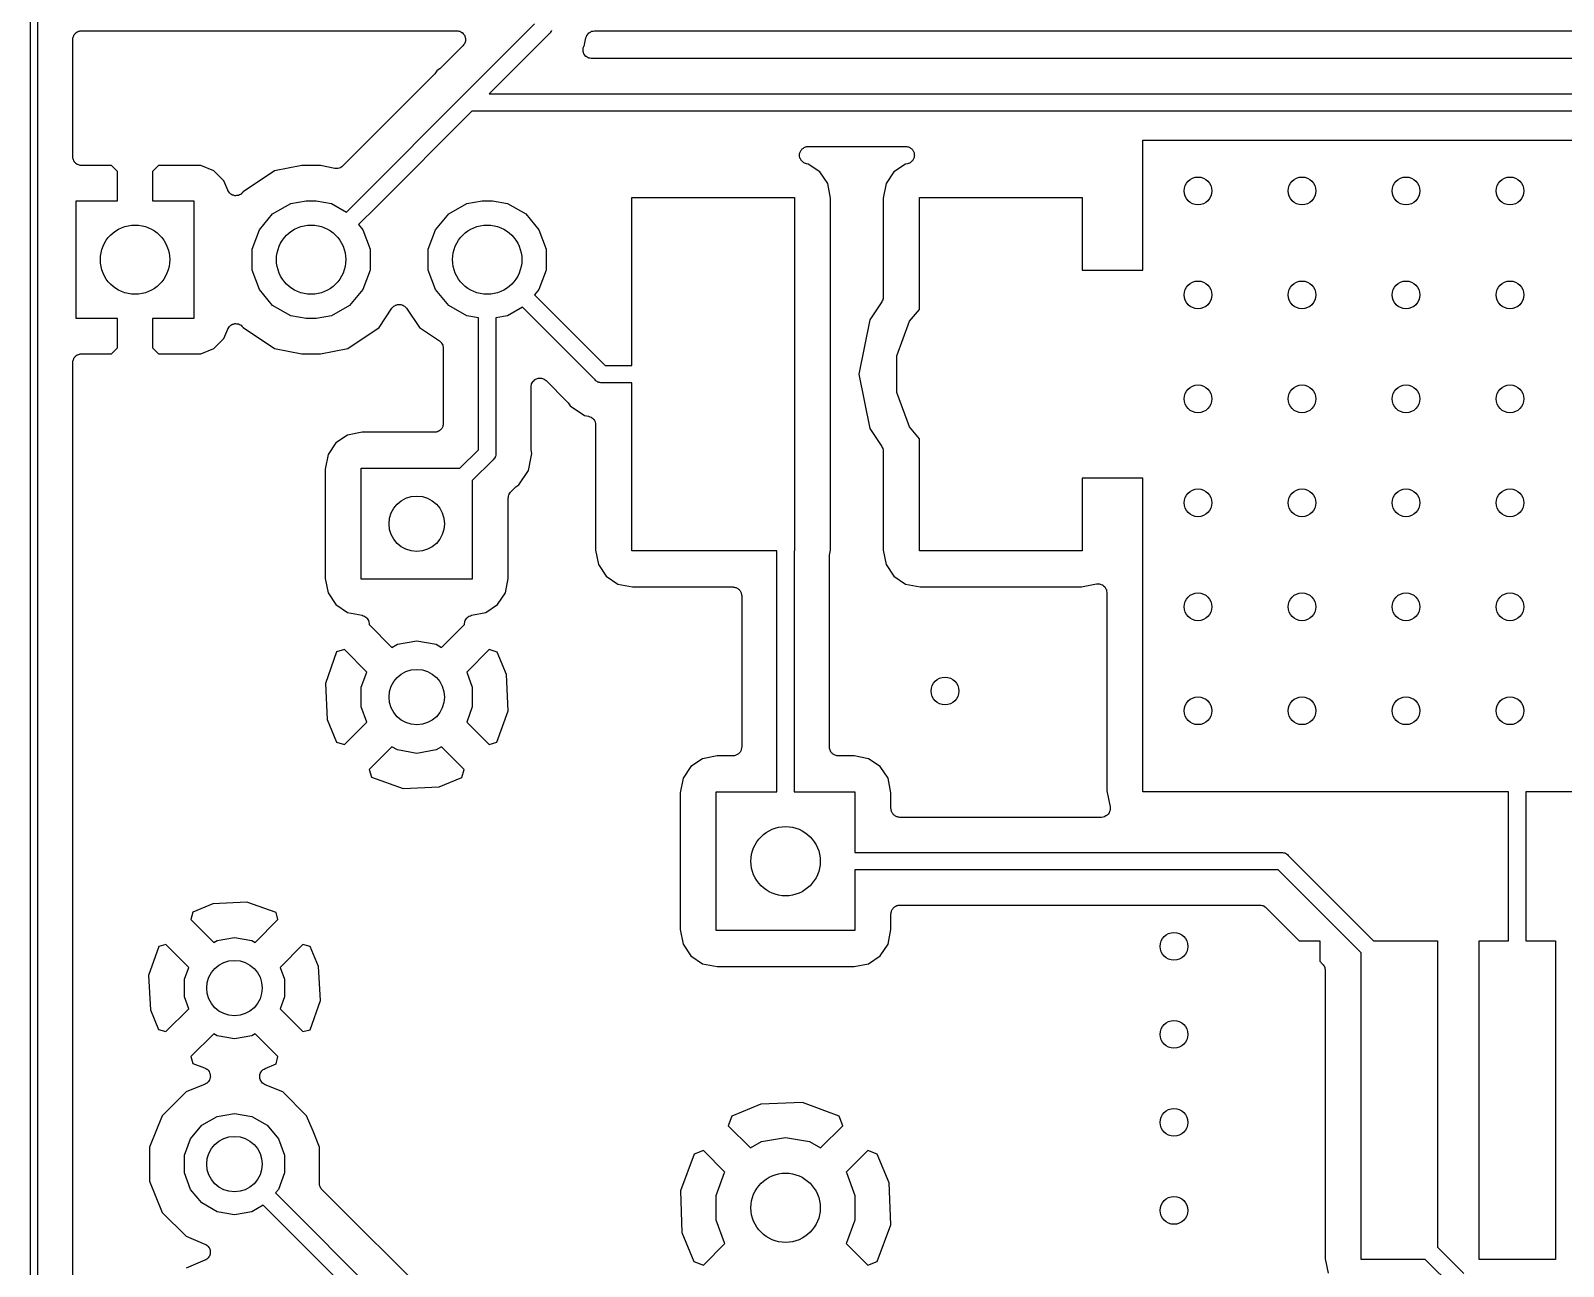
# Model space of a CAD drawing. Extents: x 202.7 to 262.5, y -125.5 to -33.7.
# Drawn here: x 202.71 to 224.82, y -90.21 to -72.39 of the extents above; entities that cross this region are included whole.
import ezdxf

# ---------------------------------------------------------------- set-up
doc = ezdxf.new("R2010")
doc.units = 0
doc.header["$MEASUREMENT"] = 0
doc.layers.add('BLACK', color=7, linetype='CONTINUOUS')

msp = doc.modelspace()

# ---------------------------------------------------------------- linework, layer by layer
at = {"layer": 'BLACK', "linetype": 'CONTINUOUS'}
for p, q in [((202.71, -115.204), (202.71, -44.0656)), ((202.81, -44.117), (202.81, -115.151)), ((208.946, -73.325), (209.98, -72.2912)), ((203.318, -72.517), (203.32, -72.5061)), ((203.318, -74.207), (203.318, -72.517)), ((203.32, -72.4949), (203.324, -72.4845)), ((203.32, -72.5061), (203.32, -72.4949)), ((203.324, -72.4845), (203.326, -72.4736)), ((203.326, -72.4736), (203.331, -72.4639)), ((203.331, -72.4639), (203.335, -72.4535)), ((203.335, -72.4535), (203.342, -72.445)), ((203.342, -72.445), (203.348, -72.4354)), ((203.348, -72.4354), (203.356, -72.4282)), ((203.356, -72.4282), (203.363, -72.4197)), ((203.363, -72.4197), (203.373, -72.4142)), ((203.373, -72.4142), (203.381, -72.407)), ((203.381, -72.407), (203.392, -72.4032)), ((203.392, -72.4032), (203.402, -72.3977)), ((203.402, -72.3977), (203.413, -72.3957)), ((203.413, -72.3957), (203.423, -72.3919)), ((203.423, -72.3919), (203.434, -72.3919)), ((203.434, -72.3919), (203.445, -72.39)), ((203.445, -72.39), (208.856, -72.39)), ((208.856, -72.39), (208.873, -72.3929)), ((208.873, -72.3929), (208.889, -72.3943)), ((208.889, -72.3943), (208.894, -72.3967)), ((208.894, -72.3967), (208.9, -72.3977)), ((208.9, -72.3977), (208.914, -72.406)), ((208.914, -72.406), (208.929, -72.413)), ((208.929, -72.413), (208.933, -72.4169)), ((208.933, -72.4169), (208.938, -72.4197)), ((208.938, -72.4197), (208.948, -72.4324)), ((208.948, -72.4324), (208.96, -72.4442)), ((208.96, -72.4442), (208.963, -72.4492)), ((208.963, -72.4492), (208.966, -72.4535)), ((208.966, -72.4535), (208.972, -72.4691)), ((208.972, -72.4691), (208.979, -72.4841)), ((208.979, -72.4841), (208.979, -72.4897)), ((208.979, -72.4897), (208.981, -72.4949)), ((208.981, -72.4949), (208.981, -72.5115)), ((208.981, -72.5115), (208.983, -72.5281)), ((210.19, -72.4352), (209.325, -73.3)), ((210.202, -72.4246), (210.19, -72.4352)), ((210.211, -72.4102), (210.202, -72.4246)), ((210.22, -72.3966), (210.211, -72.4102)), ((210.221, -72.3912), (210.22, -72.3966)), ((210.224, -72.3864), (210.221, -72.3912)), ((210.701, -72.59), (210.721, -72.4922)), ((210.721, -72.4922), (210.728, -72.4729)), ((210.728, -72.4729), (210.735, -72.4535)), ((210.735, -72.4535), (210.736, -72.4524)), ((210.736, -72.4524), (210.737, -72.4511)), ((210.737, -72.4511), (210.75, -72.4355)), ((210.75, -72.4355), (210.764, -72.4197)), ((210.764, -72.4197), (210.765, -72.419)), ((210.765, -72.419), (210.766, -72.418)), ((210.766, -72.418), (210.784, -72.408)), ((210.784, -72.408), (210.802, -72.3977)), ((210.802, -72.3977), (210.803, -72.3974)), ((210.803, -72.3974), (210.804, -72.3967)), ((210.804, -72.3967), (210.825, -72.3936)), ((210.825, -72.3936), (210.845, -72.39)), ((210.845, -72.39), (261.765, -72.39)), ((208.946, -72.6068), (208.628, -72.9245)), ((208.956, -72.5932), (208.946, -72.6068)), ((208.966, -72.5805), (208.956, -72.5932)), ((208.968, -72.5752), (208.966, -72.5805)), ((208.971, -72.5707), (208.968, -72.5752)), ((208.976, -72.5546), (208.971, -72.5707)), ((208.981, -72.5391), (208.976, -72.5546)), ((208.983, -72.5281), (208.981, -72.5335)), ((208.981, -72.5335), (208.981, -72.5391)), ((210.678, -72.6788), (210.679, -72.6609)), ((210.679, -72.6828), (210.678, -72.6788)), ((210.679, -72.6429), (210.68, -72.639)), ((210.679, -72.6609), (210.679, -72.6429)), ((210.679, -72.687), (210.679, -72.6828)), ((210.685, -72.7039), (210.679, -72.687)), ((210.68, -72.639), (210.681, -72.6348)), ((210.681, -72.6348), (210.688, -72.6184)), ((210.69, -72.7212), (210.685, -72.7039)), ((210.688, -72.6184), (210.694, -72.6015)), ((210.692, -72.7245), (210.69, -72.7212)), ((210.694, -72.7285), (210.692, -72.7245)), ((210.694, -72.6015), (210.697, -72.5983)), ((210.705, -72.7422), (210.694, -72.7285)), ((210.697, -72.5983), (210.698, -72.5944)), ((210.698, -72.5944), (210.701, -72.59)), ((208.609, -72.9403), (208.567, -72.9686)), ((208.612, -72.9378), (208.609, -72.9403)), ((208.615, -72.9363), (208.612, -72.9378)), ((208.621, -72.9297), (208.615, -72.9363)), ((208.615, -72.9363), (208.615, -72.9363)), ((208.628, -72.9245), (208.621, -72.9297)), ((208.628, -72.9245), (208.628, -72.9245)), ((208.628, -72.9245), (208.628, -72.9245)), ((210.716, -72.7567), (210.705, -72.7422)), ((210.72, -72.7591), (210.716, -72.7567)), ((210.722, -72.7623), (210.72, -72.7591)), ((210.738, -72.7713), (210.722, -72.7623)), ((210.753, -72.7812), (210.738, -72.7713)), ((210.757, -72.7822), (210.753, -72.7812)), ((210.76, -72.7843), (210.757, -72.7822)), ((210.778, -72.7874), (210.76, -72.7843)), ((210.796, -72.7917), (210.778, -72.7874)), ((210.8, -72.7913), (210.796, -72.7917)), ((210.804, -72.792), (210.8, -72.7913)), ((256.549, -72.792), (210.804, -72.792)), ((208.522, -73.0303), (207.212, -74.3406)), ((208.53, -73.0201), (208.522, -73.0303)), ((208.538, -73.0111), (208.53, -73.0201)), ((208.567, -72.9686), (208.538, -73.0111)), ((207.525, -74.7459), (208.931, -73.3405)), ((208.931, -73.3405), (208.941, -73.3278)), ((208.941, -73.3278), (208.946, -73.325)), ((209.325, -73.3), (256.618, -73.3)), ((209.075, -73.55), (207.702, -74.9227)), ((256.572, -73.55), (209.075, -73.55)), ((213.876, -74.0705), (213.885, -74.0656)), ((213.885, -74.0656), (213.897, -74.0635)), ((213.897, -74.0635), (213.909, -74.0595)), ((213.909, -74.0595), (213.919, -74.0597)), ((213.919, -74.0597), (213.928, -74.058)), ((213.928, -74.058), (215.332, -74.058)), ((215.332, -74.058), (215.341, -74.0597)), ((215.341, -74.0597), (215.351, -74.0595)), ((215.351, -74.0595), (215.363, -74.0635)), ((215.363, -74.0635), (215.375, -74.0656)), ((215.375, -74.0656), (215.384, -74.0705)), ((218.755, -75.843), (218.755, -73.967)), ((218.755, -73.967), (229.555, -73.967)), ((203.32, -74.2179), (203.318, -74.207)), ((203.32, -74.2291), (203.32, -74.2179)), ((203.324, -74.2395), (203.32, -74.2291)), ((203.326, -74.2504), (203.324, -74.2395)), ((203.331, -74.2601), (203.326, -74.2504)), ((203.335, -74.2705), (203.331, -74.2601)), ((203.342, -74.279), (203.335, -74.2705)), ((203.348, -74.2886), (203.342, -74.279)), ((213.801, -74.1822), (213.803, -74.1727)), ((213.803, -74.1946), (213.801, -74.1822)), ((213.803, -74.1629), (213.807, -74.1512)), ((213.803, -74.1727), (213.803, -74.1629)), ((213.803, -74.207), (213.803, -74.1946)), ((213.806, -74.2162), (213.803, -74.207)), ((213.808, -74.2258), (213.806, -74.2162)), ((213.807, -74.1512), (213.81, -74.139)), ((213.814, -74.2368), (213.808, -74.2258)), ((213.81, -74.139), (213.815, -74.1306)), ((213.818, -74.2485), (213.814, -74.2368)), ((213.815, -74.1306), (213.818, -74.1215)), ((213.818, -74.1215), (213.826, -74.1119)), ((213.825, -74.2559), (213.818, -74.2485)), ((213.829, -74.2645), (213.825, -74.2559)), ((213.826, -74.1119), (213.833, -74.1013)), ((213.839, -74.2727), (213.829, -74.2645)), ((213.833, -74.1013), (213.84, -74.0952)), ((213.847, -74.2823), (213.839, -74.2727)), ((213.84, -74.0952), (213.847, -74.0877)), ((213.847, -74.0877), (213.857, -74.0815)), ((213.855, -74.2871), (213.847, -74.2823)), ((213.862, -74.2936), (213.855, -74.2871)), ((213.857, -74.0815), (213.867, -74.0736)), ((213.867, -74.0736), (213.876, -74.0705)), ((215.384, -74.0705), (215.393, -74.0736)), ((215.393, -74.0736), (215.403, -74.0815)), ((215.405, -74.2871), (215.398, -74.2936)), ((215.403, -74.0815), (215.413, -74.0877)), ((215.413, -74.2823), (215.405, -74.2871)), ((215.413, -74.0877), (215.42, -74.0952)), ((215.421, -74.2727), (215.413, -74.2823)), ((215.42, -74.0952), (215.427, -74.1013)), ((215.431, -74.2645), (215.421, -74.2727)), ((215.427, -74.1013), (215.434, -74.1119)), ((215.435, -74.2559), (215.431, -74.2645)), ((215.434, -74.1119), (215.442, -74.1215)), ((215.442, -74.2485), (215.435, -74.2559)), ((215.442, -74.1215), (215.445, -74.1306)), ((215.446, -74.2368), (215.442, -74.2485)), ((215.445, -74.1306), (215.45, -74.139)), ((215.452, -74.2258), (215.446, -74.2368)), ((215.45, -74.139), (215.453, -74.1512)), ((215.454, -74.2162), (215.452, -74.2258)), ((215.453, -74.1512), (215.457, -74.1629)), ((215.457, -74.207), (215.454, -74.2162)), ((215.457, -74.1629), (215.457, -74.1727)), ((215.457, -74.1727), (215.459, -74.1822)), ((215.459, -74.1822), (215.457, -74.1946)), ((215.457, -74.1946), (215.457, -74.207)), ((203.356, -74.2958), (203.348, -74.2886)), ((203.363, -74.3043), (203.356, -74.2958)), ((203.373, -74.3098), (203.363, -74.3043)), ((203.381, -74.317), (203.373, -74.3098)), ((203.392, -74.3208), (203.381, -74.317)), ((203.402, -74.3263), (203.392, -74.3208)), ((203.413, -74.3283), (203.402, -74.3263)), ((203.423, -74.3321), (203.413, -74.3283)), ((203.434, -74.3321), (203.423, -74.3321)), ((203.445, -74.334), (203.434, -74.3321)), ((203.878, -74.334), (203.445, -74.334)), ((203.962, -74.4184), (203.878, -74.334)), ((203.962, -74.842), (203.962, -74.4184)), ((204.554, -74.334), (204.47, -74.4184)), ((204.47, -74.4184), (204.47, -74.842)), ((205.167, -74.334), (204.554, -74.334)), ((205.354, -74.4113), (205.167, -74.334)), ((205.497, -74.5542), (205.354, -74.4113)), ((206.226, -74.4128), (205.777, -74.7129)), ((206.622, -74.334), (206.226, -74.4128)), ((206.89, -74.334), (206.622, -74.334)), ((207.098, -74.3754), (206.89, -74.334)), ((207.116, -74.3757), (207.098, -74.3754)), ((207.133, -74.3773), (207.116, -74.3757)), ((207.138, -74.3762), (207.133, -74.3773)), ((207.142, -74.3763), (207.138, -74.3762)), ((207.159, -74.3705), (207.142, -74.3763)), ((207.176, -74.3659), (207.159, -74.3705)), ((207.18, -74.3635), (207.176, -74.3659)), ((207.183, -74.3621), (207.18, -74.3635)), ((207.197, -74.3509), (207.183, -74.3621)), ((207.212, -74.3406), (207.197, -74.3509)), ((213.874, -74.2981), (213.862, -74.2936)), ((213.885, -74.3043), (213.874, -74.2981)), ((213.894, -74.306), (213.885, -74.3043)), ((213.903, -74.3096), (213.894, -74.306)), ((213.928, -74.3145), (213.903, -74.3096)), ((214.096, -74.4268), (213.928, -74.3145)), ((214.209, -74.5948), (214.096, -74.4268)), ((215.164, -74.4268), (215.051, -74.5948)), ((215.332, -74.3145), (215.164, -74.4268)), ((215.357, -74.3096), (215.332, -74.3145)), ((215.366, -74.306), (215.357, -74.3096)), ((215.375, -74.3043), (215.366, -74.306)), ((215.386, -74.2981), (215.375, -74.3043)), ((215.398, -74.2936), (215.386, -74.2981)), ((205.554, -74.6916), (205.497, -74.5542)), ((205.556, -74.6952), (205.554, -74.6916)), ((205.557, -74.6992), (205.556, -74.6952)), ((205.568, -74.7137), (205.557, -74.6992)), ((205.577, -74.7288), (205.568, -74.7137)), ((205.581, -74.7314), (205.577, -74.7288)), ((205.772, -74.7203), (205.758, -74.7325)), ((205.774, -74.7166), (205.772, -74.7203)), ((205.777, -74.7136), (205.774, -74.7166)), ((205.777, -74.7129), (205.777, -74.7136)), ((214.25, -74.8055), (214.209, -74.5948)), ((215.051, -74.5948), (215.01, -74.8055)), ((203.366, -76.542), (203.366, -74.842)), ((203.366, -74.842), (203.962, -74.842)), ((204.47, -74.842), (205.066, -74.842)), ((205.066, -74.842), (205.066, -76.542)), ((205.583, -74.7348), (205.581, -74.7314)), ((205.598, -74.7448), (205.583, -74.7348)), ((205.612, -74.7557), (205.598, -74.7448)), ((205.616, -74.7569), (205.612, -74.7557)), ((205.62, -74.7593), (205.616, -74.7569)), ((205.637, -74.7635), (205.62, -74.7593)), ((205.654, -74.7689), (205.637, -74.7635)), ((205.659, -74.7688), (205.654, -74.7689)), ((205.663, -74.7698), (205.659, -74.7688)), ((205.68, -74.7678), (205.663, -74.7698)), ((205.698, -74.767), (205.68, -74.7678)), ((205.702, -74.7654), (205.698, -74.767)), ((205.706, -74.765), (205.702, -74.7654)), ((205.723, -74.757), (205.706, -74.765)), ((205.739, -74.7501), (205.723, -74.757)), ((205.742, -74.7473), (205.739, -74.7501)), ((205.746, -74.7455), (205.742, -74.7473)), ((205.758, -74.7325), (205.746, -74.7455)), ((206.201, -75.0308), (206.461, -74.8809)), ((206.461, -74.8809), (206.682, -74.842)), ((206.682, -74.842), (206.83, -74.842)), ((206.83, -74.842), (207.051, -74.8809)), ((207.051, -74.8809), (207.266, -75.0051)), ((207.266, -75.0051), (207.525, -74.7459)), ((207.702, -74.9227), (207.44, -75.1848)), ((208.741, -75.0308), (209.001, -74.8809)), ((209.001, -74.8809), (209.222, -74.842)), ((209.222, -74.842), (209.37, -74.842)), ((209.37, -74.842), (209.591, -74.8809)), ((209.591, -74.8809), (209.851, -75.0308)), ((211.38, -77.218), (211.38, -74.793)), ((211.38, -74.793), (213.73, -74.793)), ((213.73, -74.793), (213.73, -79.893)), ((214.25, -79.8805), (214.25, -74.8055)), ((215.01, -74.8055), (215.01, -76.2276)), ((215.53, -76.4097), (215.53, -74.793)), ((215.53, -74.793), (217.88, -74.793)), ((217.88, -74.793), (217.88, -75.843)), ((206.009, -75.2604), (206.201, -75.0308)), ((208.549, -75.2604), (208.741, -75.0308)), ((209.851, -75.0308), (210.043, -75.2604)), ((205.906, -75.5421), (206.009, -75.2604)), ((207.44, -75.1848), (207.503, -75.2604)), ((207.503, -75.2604), (207.606, -75.5421)), ((208.446, -75.5421), (208.549, -75.2604)), ((210.043, -75.2604), (210.146, -75.5421)), ((205.906, -75.8419), (205.906, -75.5421)), ((207.606, -75.5421), (207.606, -75.8419)), ((208.446, -75.8419), (208.446, -75.5421)), ((210.146, -75.5421), (210.146, -75.8419)), ((206.009, -76.1236), (205.906, -75.8419)), ((207.606, -75.8419), (207.503, -76.1236)), ((208.549, -76.1236), (208.446, -75.8419)), ((210.146, -75.8419), (210.043, -76.1236)), ((217.88, -75.843), (218.755, -75.843)), ((206.201, -76.3532), (206.009, -76.1236)), ((207.503, -76.1236), (207.311, -76.3532)), ((208.741, -76.3532), (208.549, -76.1236)), ((210.043, -76.1236), (209.98, -76.1992)), ((209.98, -76.1992), (210.999, -77.218)), ((215.002, -76.271), (214.994, -76.2842)), ((215.003, -76.2641), (215.002, -76.271)), ((215.006, -76.2578), (215.003, -76.2641)), ((215.007, -76.2426), (215.006, -76.2578)), ((215.01, -76.2276), (215.007, -76.2426)), ((206.461, -76.5031), (206.201, -76.3532)), ((207.311, -76.3532), (207.051, -76.5031)), ((207.735, -76.6711), (207.92, -76.3937)), ((207.92, -76.3937), (207.93, -76.3837)), ((207.93, -76.3837), (207.938, -76.3725)), ((207.938, -76.3725), (207.945, -76.3679)), ((207.945, -76.3679), (207.951, -76.3618)), ((207.951, -76.3618), (207.963, -76.3557)), ((207.963, -76.3557), (207.975, -76.348)), ((207.975, -76.348), (207.983, -76.346)), ((207.983, -76.346), (207.99, -76.3423)), ((207.99, -76.3423), (208.004, -76.3408)), ((208.004, -76.3408), (208.018, -76.3375)), ((208.018, -76.3375), (208.026, -76.3384)), ((208.026, -76.3384), (208.034, -76.3375)), ((208.034, -76.3375), (208.048, -76.3408)), ((208.048, -76.3408), (208.062, -76.3423)), ((208.062, -76.3423), (208.069, -76.346)), ((208.069, -76.346), (208.077, -76.348)), ((208.077, -76.348), (208.089, -76.3557)), ((208.089, -76.3557), (208.101, -76.3618)), ((208.101, -76.3618), (208.107, -76.3679)), ((208.107, -76.3679), (208.114, -76.3725)), ((208.114, -76.3725), (208.122, -76.3837)), ((208.122, -76.3837), (208.132, -76.3937)), ((208.132, -76.3937), (208.317, -76.6711)), ((209.001, -76.5031), (208.741, -76.3532)), ((209.806, -76.3789), (209.591, -76.5031)), ((210.855, -77.4275), (209.806, -76.3789)), ((214.988, -76.2981), (214.814, -76.5595)), ((214.994, -76.2842), (214.988, -76.2981)), ((215.386, -76.5814), (215.53, -76.4097)), ((203.962, -76.542), (203.366, -76.542)), ((203.962, -76.9656), (203.962, -76.542)), ((205.066, -76.542), (204.47, -76.542)), ((204.47, -76.542), (204.47, -76.9656)), ((205.497, -76.8298), (205.554, -76.6924)), ((205.554, -76.6924), (205.556, -76.6888)), ((205.556, -76.6888), (205.557, -76.6848)), ((205.557, -76.6848), (205.568, -76.6703)), ((205.568, -76.6703), (205.577, -76.6552)), ((205.577, -76.6552), (205.581, -76.6526)), ((205.581, -76.6526), (205.583, -76.6492)), ((205.583, -76.6492), (205.598, -76.6392)), ((205.598, -76.6392), (205.612, -76.6283)), ((205.612, -76.6283), (205.616, -76.6271)), ((205.616, -76.6271), (205.62, -76.6247)), ((205.62, -76.6247), (205.637, -76.6205)), ((205.637, -76.6205), (205.654, -76.6151)), ((205.654, -76.6151), (205.659, -76.6152)), ((205.659, -76.6152), (205.663, -76.6142)), ((205.663, -76.6142), (205.68, -76.6162)), ((205.68, -76.6162), (205.698, -76.617)), ((205.698, -76.617), (205.702, -76.6186)), ((205.702, -76.6186), (205.706, -76.619)), ((205.706, -76.619), (205.723, -76.627)), ((205.723, -76.627), (205.739, -76.6339)), ((205.739, -76.6339), (205.742, -76.6367)), ((205.742, -76.6367), (205.746, -76.6385)), ((205.746, -76.6385), (205.758, -76.6515)), ((205.758, -76.6515), (205.772, -76.6637)), ((205.772, -76.6637), (205.774, -76.6674)), ((205.774, -76.6674), (205.777, -76.6704)), ((205.777, -76.6704), (205.777, -76.6711)), ((205.777, -76.6711), (206.226, -76.9712)), ((206.682, -76.542), (206.461, -76.5031)), ((206.83, -76.542), (206.682, -76.542)), ((207.051, -76.5031), (206.83, -76.542)), ((207.286, -76.9712), (207.735, -76.6711)), ((208.317, -76.6711), (208.607, -76.8646)), ((209.171, -76.5331), (209.001, -76.5031)), ((209.171, -78.4342), (209.171, -76.5331)), ((209.591, -76.5031), (209.421, -76.5331)), ((209.421, -76.5331), (209.421, -78.4806)), ((214.814, -76.5595), (214.658, -77.343)), ((215.205, -77.0785), (215.386, -76.5814)), ((205.354, -76.9727), (205.497, -76.8298)), ((208.607, -76.8646), (208.62, -76.877)), ((208.62, -76.877), (208.633, -76.8885)), ((208.633, -76.8885), (208.635, -76.8922)), ((208.635, -76.8922), (208.638, -76.8951)), ((208.638, -76.8951), (208.646, -76.9112)), ((208.646, -76.9112), (208.655, -76.9267)), ((208.655, -76.9267), (208.656, -76.9309)), ((208.656, -76.9309), (208.658, -76.9346)), ((208.658, -76.9346), (208.66, -76.9525)), ((203.32, -77.1549), (203.324, -77.1445)), ((203.32, -77.1661), (203.32, -77.1549)), ((203.324, -77.1445), (203.326, -77.1336)), ((203.326, -77.1336), (203.331, -77.1239)), ((203.331, -77.1239), (203.335, -77.1135)), ((203.335, -77.1135), (203.342, -77.105)), ((203.342, -77.105), (203.348, -77.0954)), ((203.348, -77.0954), (203.356, -77.0882)), ((203.356, -77.0882), (203.363, -77.0797)), ((203.363, -77.0797), (203.373, -77.0742)), ((203.373, -77.0742), (203.381, -77.067)), ((203.381, -77.067), (203.392, -77.0632)), ((203.392, -77.0632), (203.402, -77.0577)), ((203.402, -77.0577), (203.413, -77.0557)), ((203.413, -77.0557), (203.423, -77.0519)), ((203.423, -77.0519), (203.434, -77.0519)), ((203.434, -77.0519), (203.445, -77.05)), ((203.445, -77.05), (203.878, -77.05)), ((203.878, -77.05), (203.962, -76.9656)), ((204.47, -76.9656), (204.554, -77.05)), ((204.554, -77.05), (205.167, -77.05)), ((205.167, -77.05), (205.354, -76.9727)), ((206.226, -76.9712), (206.622, -77.05)), ((206.622, -77.05), (206.89, -77.05)), ((206.89, -77.05), (207.286, -76.9712)), ((208.66, -76.9525), (208.663, -76.9702)), ((208.663, -76.9702), (208.663, -78.0546)), ((215.205, -77.6075), (215.205, -77.0785)), ((203.318, -77.177), (203.32, -77.1661)), ((203.318, -114.591), (203.318, -77.177)), ((210.999, -77.218), (211.38, -77.218)), ((214.658, -77.343), (214.814, -78.1265)), ((209.929, -77.5268), (209.932, -77.5105)), ((209.929, -78.4112), (209.929, -77.5268)), ((209.932, -77.5105), (209.933, -77.4939)), ((209.933, -77.4939), (209.936, -77.4889)), ((209.936, -77.4889), (209.937, -77.4834)), ((209.937, -77.4834), (209.945, -77.469)), ((209.945, -77.469), (209.952, -77.454)), ((209.952, -77.454), (209.956, -77.45)), ((209.956, -77.45), (209.959, -77.4452)), ((209.959, -77.4452), (209.971, -77.4345)), ((209.971, -77.4345), (209.983, -77.4228)), ((209.983, -77.4228), (209.988, -77.4204)), ((209.988, -77.4204), (209.992, -77.4168)), ((209.992, -77.4168), (210.008, -77.4111)), ((210.008, -77.4111), (210.023, -77.4041)), ((210.023, -77.4041), (210.029, -77.4036)), ((210.029, -77.4036), (210.034, -77.4017)), ((210.034, -77.4017), (210.051, -77.4017)), ((210.051, -77.4017), (210.067, -77.4003)), ((210.067, -77.4003), (210.072, -77.4017)), ((210.072, -77.4017), (210.078, -77.4017)), ((210.078, -77.4017), (210.094, -77.4074)), ((210.094, -77.4074), (210.11, -77.4117)), ((210.11, -77.4117), (210.114, -77.4149)), ((210.114, -77.4149), (210.119, -77.4168)), ((210.119, -77.4168), (210.132, -77.4275)), ((210.132, -77.4275), (210.146, -77.437)), ((210.146, -77.437), (210.446, -77.7377)), ((210.865, -77.4402), (210.855, -77.4275)), ((210.88, -77.4485), (210.865, -77.4402)), ((210.893, -77.458), (210.88, -77.4485)), ((210.899, -77.4595), (210.893, -77.458)), ((210.904, -77.4623), (210.899, -77.4595)), ((210.92, -77.4652), (210.904, -77.4623)), ((210.936, -77.4694), (210.92, -77.4652)), ((210.952, -77.468), (210.936, -77.4694)), ((211.38, -77.468), (210.952, -77.468)), ((211.38, -79.893), (211.38, -77.468)), ((210.446, -77.7377), (210.454, -77.7479)), ((210.454, -77.7479), (210.462, -77.7569)), ((210.462, -77.7569), (210.491, -77.7994)), ((210.491, -77.7994), (210.7, -77.9393)), ((215.386, -78.1046), (215.205, -77.6075)), ((210.7, -77.9393), (210.757, -77.9507)), ((210.757, -77.9507), (210.777, -77.9582)), ((210.777, -77.9582), (210.796, -77.9652)), ((210.796, -77.9652), (210.797, -77.9662)), ((210.797, -77.9662), (210.798, -77.9667)), ((210.798, -77.9667), (210.814, -77.9803)), ((210.814, -77.9803), (210.83, -77.9936)), ((210.83, -77.9936), (210.831, -77.9948)), ((210.831, -77.9948), (210.832, -77.9957)), ((210.832, -77.9957), (210.842, -78.0139)), ((210.842, -78.0139), (210.852, -78.0318)), ((210.852, -78.0318), (210.852, -78.0332)), ((210.852, -78.0332), (210.853, -78.0344)), ((210.853, -78.0344), (210.856, -78.0549)), ((207.282, -78.2235), (207.114, -78.3358)), ((207.493, -78.1816), (207.282, -78.2235)), ((208.536, -78.1816), (207.493, -78.1816)), ((208.547, -78.1796), (208.536, -78.1816)), ((208.558, -78.1796), (208.547, -78.1796)), ((208.568, -78.1758), (208.558, -78.1796)), ((208.579, -78.1739), (208.568, -78.1758)), ((208.589, -78.1683), (208.579, -78.1739)), ((208.6, -78.1645), (208.589, -78.1683)), ((208.608, -78.1574), (208.6, -78.1645)), ((208.618, -78.1518), (208.608, -78.1574)), ((208.625, -78.1433), (208.618, -78.1518)), ((208.633, -78.1362), (208.625, -78.1433)), ((208.639, -78.1266), (208.633, -78.1362)), ((208.646, -78.1181), (208.639, -78.1266)), ((208.65, -78.1076), (208.646, -78.1181)), ((208.655, -78.098), (208.65, -78.1076)), ((208.657, -78.0871), (208.655, -78.098)), ((208.661, -78.0766), (208.657, -78.0871)), ((208.663, -78.0546), (208.661, -78.0655)), ((208.661, -78.0655), (208.661, -78.0766)), ((210.856, -78.0549), (210.86, -78.0752)), ((210.86, -78.0752), (210.86, -79.8805)), ((214.814, -78.1265), (214.988, -78.3879)), ((215.53, -78.2763), (215.386, -78.1046)), ((207.114, -78.3358), (207.001, -78.5038)), ((208.903, -78.702), (209.171, -78.4342)), ((209.421, -78.4806), (209.422, -78.4971)), ((209.931, -78.4234), (209.929, -78.4112)), ((209.931, -78.4359), (209.931, -78.4234)), ((209.941, -78.486), (209.931, -78.4359)), ((209.931, -78.5361), (209.941, -78.486)), ((214.988, -78.3879), (214.994, -78.4018)), ((214.994, -78.4018), (215.002, -78.415)), ((215.002, -78.415), (215.003, -78.4219)), ((215.003, -78.4219), (215.006, -78.4282)), ((215.006, -78.4282), (215.007, -78.4434)), ((215.007, -78.4434), (215.01, -78.4584)), ((215.01, -78.4584), (215.01, -79.8805)), ((215.53, -79.893), (215.53, -78.2763)), ((207.001, -78.5038), (206.96, -78.7145)), ((207.48, -80.302), (207.48, -78.702)), ((207.48, -78.702), (208.903, -78.702)), ((209.381, -78.5782), (209.08, -78.8788)), ((209.393, -78.5676), (209.381, -78.5782)), ((209.402, -78.5532), (209.393, -78.5676)), ((209.411, -78.5396), (209.402, -78.5532)), ((209.412, -78.5343), (209.411, -78.5396)), ((209.415, -78.5294), (209.412, -78.5343)), ((209.418, -78.5131), (209.415, -78.5294)), ((209.422, -78.4971), (209.418, -78.5131)), ((209.892, -78.733), (209.931, -78.5361)), ((209.931, -78.5361), (209.931, -78.5361)), ((206.96, -78.7145), (206.96, -80.2895)), ((209.08, -78.8788), (209.08, -80.302)), ((209.752, -78.9424), (209.892, -78.733)), ((218.755, -78.843), (217.88, -78.843)), ((217.88, -78.843), (217.88, -79.893)), ((218.755, -83.367), (218.755, -78.843)), ((209.6, -79.1294), (209.601, -79.1239)), ((209.6, -80.2895), (209.6, -79.1294)), ((209.601, -79.1183), (209.605, -79.1023)), ((209.601, -79.1239), (209.601, -79.1183)), ((209.605, -79.1023), (209.608, -79.0859)), ((209.608, -79.0859), (209.611, -79.0811)), ((209.611, -79.0811), (209.612, -79.0757)), ((209.612, -79.0757), (209.622, -79.0621)), ((209.622, -79.0621), (209.63, -79.0477)), ((209.63, -79.0477), (209.634, -79.0441)), ((209.634, -79.0441), (209.638, -79.0396)), ((209.638, -79.0396), (209.691, -78.9865)), ((209.691, -78.9865), (209.701, -78.9794)), ((209.701, -78.9794), (209.71, -78.9707)), ((209.71, -78.9707), (209.752, -78.9424)), ((210.86, -79.8805), (210.901, -80.0912)), ((213.475, -79.893), (211.38, -79.893)), ((213.475, -83.37), (213.475, -79.893)), ((213.73, -79.893), (213.725, -79.893)), ((213.725, -79.893), (213.725, -83.37)), ((214.233, -79.9807), (214.235, -79.9684)), ((214.233, -82.7226), (214.233, -79.9807)), ((214.235, -79.9559), (214.25, -79.8805)), ((214.235, -79.9684), (214.235, -79.9559)), ((215.01, -79.8805), (215.051, -80.0912)), ((217.88, -79.893), (215.53, -79.893)), ((210.901, -80.0912), (211.014, -80.2592)), ((215.051, -80.0912), (215.164, -80.2592)), ((206.96, -80.2895), (207.001, -80.5002)), ((209.08, -80.302), (207.48, -80.302)), ((209.559, -80.5002), (209.6, -80.2895)), ((211.014, -80.2592), (211.182, -80.3715)), ((211.182, -80.3715), (211.393, -80.4134)), ((211.393, -80.4134), (212.84, -80.4134)), ((212.84, -80.4134), (212.851, -80.4154)), ((212.851, -80.4154), (212.862, -80.4154)), ((212.862, -80.4154), (212.872, -80.4192)), ((212.872, -80.4192), (212.883, -80.4211)), ((212.883, -80.4211), (212.893, -80.4267)), ((212.893, -80.4267), (212.904, -80.4305)), ((212.904, -80.4305), (212.912, -80.4376)), ((212.912, -80.4376), (212.922, -80.4432)), ((212.922, -80.4432), (212.929, -80.4517)), ((212.929, -80.4517), (212.937, -80.4588)), ((212.937, -80.4588), (212.943, -80.4684)), ((212.943, -80.4684), (212.95, -80.4769)), ((212.95, -80.4769), (212.954, -80.4874)), ((215.164, -80.2592), (215.332, -80.3715)), ((215.332, -80.3715), (215.543, -80.4134)), ((215.543, -80.4134), (217.867, -80.4134)), ((217.867, -80.4134), (218.083, -80.3706)), ((218.083, -80.3706), (218.084, -80.3706)), ((218.084, -80.3706), (218.086, -80.3701)), ((218.086, -80.3701), (218.106, -80.3701)), ((218.106, -80.3701), (218.127, -80.3697)), ((218.127, -80.3697), (218.128, -80.3701)), ((218.128, -80.3701), (218.13, -80.3701)), ((218.13, -80.3701), (218.149, -80.3772)), ((218.149, -80.3772), (218.169, -80.3838)), ((218.169, -80.3838), (218.17, -80.3847)), ((218.17, -80.3847), (218.171, -80.3852)), ((218.171, -80.3852), (218.187, -80.3985)), ((218.187, -80.3985), (218.203, -80.4114)), ((218.203, -80.4114), (218.204, -80.4126)), ((218.204, -80.4126), (218.205, -80.4135)), ((218.205, -80.4135), (218.215, -80.4315)), ((218.215, -80.4315), (218.226, -80.4491)), ((218.226, -80.4491), (218.226, -80.4505)), ((218.226, -80.4505), (218.227, -80.4517)), ((218.227, -80.4517), (218.23, -80.4721)), ((218.23, -80.4721), (218.235, -80.4924)), ((207.001, -80.5002), (207.114, -80.6682)), ((207.114, -80.6682), (207.282, -80.7805)), ((209.278, -80.7805), (209.446, -80.6682)), ((209.446, -80.6682), (209.559, -80.5002)), ((212.954, -80.4874), (212.959, -80.497)), ((212.959, -80.497), (212.961, -80.5079)), ((212.961, -80.5079), (212.965, -80.5184)), ((212.965, -80.5184), (212.965, -80.5295)), ((212.965, -80.5295), (212.967, -80.5404)), ((212.967, -80.5404), (212.967, -82.7226)), ((218.235, -80.4924), (218.234, -80.4938)), ((218.234, -80.4938), (218.235, -80.4952)), ((218.235, -80.4952), (218.235, -83.3545)), ((207.282, -80.7805), (207.491, -80.8221)), ((207.491, -80.8221), (207.507, -80.8283)), ((207.507, -80.8283), (207.523, -80.8333)), ((207.523, -80.8333), (207.527, -80.8363)), ((207.527, -80.8363), (207.532, -80.8381)), ((207.532, -80.8381), (207.545, -80.8494)), ((207.545, -80.8494), (207.559, -80.8597)), ((207.559, -80.8597), (207.561, -80.8639)), ((207.561, -80.8639), (207.565, -80.8672)), ((207.565, -80.8672), (207.573, -80.8822)), ((207.573, -80.8822), (207.583, -80.8966)), ((207.583, -80.8966), (207.584, -80.9015)), ((207.584, -80.9015), (207.586, -80.9059)), ((207.586, -80.9059), (207.589, -80.9228)), ((208.971, -80.9228), (208.974, -80.9059)), ((208.974, -80.9059), (208.976, -80.9015)), ((208.976, -80.9015), (208.977, -80.8966)), ((208.977, -80.8966), (208.987, -80.8822)), ((208.987, -80.8822), (208.995, -80.8672)), ((208.995, -80.8672), (208.999, -80.8639)), ((208.999, -80.8639), (209.001, -80.8597)), ((209.001, -80.8597), (209.015, -80.8494)), ((209.015, -80.8494), (209.028, -80.8381)), ((209.028, -80.8381), (209.033, -80.8363)), ((209.033, -80.8363), (209.037, -80.8333)), ((209.037, -80.8333), (209.053, -80.8283)), ((209.053, -80.8283), (209.069, -80.8221)), ((209.069, -80.8221), (209.278, -80.7805)), ((207.589, -80.9228), (207.593, -80.9395)), ((207.593, -80.9395), (207.592, -80.9445)), ((207.592, -80.9445), (207.593, -80.9495)), ((207.593, -80.9495), (207.592, -80.9549)), ((207.592, -80.9549), (207.922, -81.2849)), ((208.638, -81.2849), (208.968, -80.9549)), ((208.967, -80.9395), (208.971, -80.9228)), ((208.968, -80.9445), (208.967, -80.9395)), ((208.967, -80.9495), (208.968, -80.9445)), ((208.968, -80.9549), (208.967, -80.9495)), ((207.124, -81.3511), (206.961, -81.8044)), ((207.236, -81.3174), (207.124, -81.3511)), ((207.56, -81.6412), (207.236, -81.3174)), ((207.922, -81.2849), (208.002, -81.2386)), ((208.002, -81.2386), (208.28, -81.1897)), ((208.28, -81.1897), (208.558, -81.2386)), ((208.558, -81.2386), (208.638, -81.2849)), ((209.324, -81.3174), (209, -81.6412)), ((209.44, -81.3522), (209.324, -81.3174)), ((209.574, -81.6767), (209.44, -81.3522)), ((206.961, -81.8044), (206.986, -82.3273)), ((207.48, -81.8609), (207.56, -81.6412)), ((209, -81.6412), (209.08, -81.8609)), ((209.599, -82.1996), (209.574, -81.6767)), ((207.48, -82.1431), (207.48, -81.8609)), ((209.08, -81.8609), (209.08, -82.1431)), ((207.56, -82.3628), (207.48, -82.1431)), ((209.08, -82.1431), (209, -82.3628)), ((209.436, -82.6529), (209.599, -82.1996)), ((206.986, -82.3273), (207.12, -82.6518)), ((207.236, -82.6866), (207.56, -82.3628)), ((209, -82.3628), (209.324, -82.6866)), ((207.12, -82.6518), (207.236, -82.6866)), ((209.324, -82.6866), (209.436, -82.6529)), ((207.922, -82.7191), (207.595, -83.0458)), ((208.002, -82.7654), (207.922, -82.7191)), ((208.28, -82.8143), (208.002, -82.7654)), ((208.558, -82.7654), (208.28, -82.8143)), ((208.638, -82.7191), (208.558, -82.7654)), ((208.965, -83.0458), (208.638, -82.7191)), ((212.402, -82.8915), (212.234, -83.0038)), ((212.613, -82.8496), (212.402, -82.8915)), ((212.84, -82.8496), (212.613, -82.8496)), ((212.851, -82.8476), (212.84, -82.8496)), ((212.862, -82.8476), (212.851, -82.8476)), ((212.872, -82.8438), (212.862, -82.8476)), ((212.883, -82.8419), (212.872, -82.8438)), ((212.893, -82.8363), (212.883, -82.8419)), ((212.903, -82.8325), (212.893, -82.8363)), ((212.912, -82.8254), (212.903, -82.8325)), ((212.922, -82.8198), (212.912, -82.8254)), ((212.929, -82.8113), (212.922, -82.8198)), ((212.937, -82.8042), (212.929, -82.8113)), ((212.943, -82.7946), (212.937, -82.8042)), ((212.95, -82.7861), (212.943, -82.7946)), ((212.954, -82.7756), (212.95, -82.7861)), ((212.959, -82.766), (212.954, -82.7756)), ((212.961, -82.7551), (212.959, -82.766)), ((212.965, -82.7446), (212.961, -82.7551)), ((212.967, -82.7226), (212.965, -82.7335)), ((212.965, -82.7335), (212.965, -82.7446)), ((214.235, -82.7335), (214.233, -82.7226)), ((214.235, -82.7446), (214.235, -82.7335)), ((214.239, -82.7551), (214.235, -82.7446)), ((214.241, -82.766), (214.239, -82.7551)), ((214.246, -82.7756), (214.241, -82.766)), ((214.25, -82.7861), (214.246, -82.7756)), ((214.257, -82.7946), (214.25, -82.7861)), ((214.263, -82.8042), (214.257, -82.7946)), ((214.271, -82.8113), (214.263, -82.8042)), ((214.278, -82.8198), (214.271, -82.8113)), ((214.288, -82.8254), (214.278, -82.8198)), ((214.296, -82.8325), (214.288, -82.8254)), ((214.307, -82.8363), (214.296, -82.8325)), ((214.317, -82.8419), (214.307, -82.8363)), ((214.328, -82.8438), (214.317, -82.8419)), ((214.338, -82.8476), (214.328, -82.8438)), ((214.349, -82.8476), (214.338, -82.8476)), ((214.36, -82.8496), (214.349, -82.8476)), ((214.587, -82.8496), (214.36, -82.8496)), ((214.798, -82.8915), (214.587, -82.8496)), ((214.966, -83.0038), (214.798, -82.8915)), ((207.595, -83.0458), (207.629, -83.158)), ((208.93, -83.1616), (208.965, -83.0458)), ((212.234, -83.0038), (212.121, -83.1718)), ((215.079, -83.1718), (214.966, -83.0038)), ((207.629, -83.158), (208.082, -83.3209)), ((208.082, -83.3209), (208.605, -83.296)), ((208.605, -83.296), (208.93, -83.1616)), ((212.121, -83.1718), (212.08, -83.3825)), ((215.12, -83.3825), (215.079, -83.1718)), ((212.08, -83.3825), (212.08, -85.3575)), ((212.6, -85.37), (212.6, -83.37)), ((212.6, -83.37), (213.475, -83.37)), ((213.725, -83.37), (214.6, -83.37)), ((214.6, -83.37), (214.6, -84.245)), ((215.12, -83.61), (215.12, -83.3825)), ((218.235, -83.3545), (218.28, -83.5852)), ((224.03, -83.367), (218.755, -83.367)), ((224.03, -85.517), (224.03, -83.367)), ((229.555, -83.367), (224.28, -83.367)), ((224.28, -83.367), (224.28, -85.517)), ((215.122, -83.6209), (215.12, -83.61)), ((215.122, -83.6321), (215.122, -83.6209)), ((215.126, -83.6425), (215.122, -83.6321)), ((215.128, -83.6534), (215.126, -83.6425)), ((215.134, -83.6631), (215.128, -83.6534)), ((215.137, -83.6735), (215.134, -83.6631)), ((215.145, -83.682), (215.137, -83.6735)), ((215.15, -83.6916), (215.145, -83.682)), ((215.159, -83.6988), (215.15, -83.6916)), ((215.166, -83.7073), (215.159, -83.6988)), ((215.175, -83.7128), (215.166, -83.7073)), ((215.184, -83.72), (215.175, -83.7128)), ((215.194, -83.7238), (215.184, -83.72)), ((215.204, -83.7293), (215.194, -83.7238)), ((215.215, -83.7313), (215.204, -83.7293)), ((215.225, -83.7351), (215.215, -83.7313)), ((215.236, -83.7351), (215.225, -83.7351)), ((215.247, -83.737), (215.236, -83.7351)), ((218.156, -83.737), (215.247, -83.737)), ((218.157, -83.7368), (218.156, -83.737)), ((218.159, -83.737), (218.157, -83.7368)), ((218.179, -83.7329), (218.159, -83.737)), ((218.199, -83.7293), (218.179, -83.7329)), ((218.201, -83.7286), (218.199, -83.7293)), ((218.202, -83.7284), (218.201, -83.7286)), ((218.22, -83.7176), (218.202, -83.7284)), ((218.238, -83.7073), (218.22, -83.7176)), ((218.24, -83.7055), (218.238, -83.7062)), ((218.238, -83.7062), (218.238, -83.7073)), ((218.253, -83.6893), (218.24, -83.7055)), ((218.266, -83.6735), (218.253, -83.6893)), ((218.267, -83.6711), (218.266, -83.6722)), ((218.266, -83.6722), (218.266, -83.6735)), ((218.274, -83.6515), (218.267, -83.6711)), ((218.281, -83.6321), (218.274, -83.6515)), ((218.28, -83.5852), (218.28, -83.5866)), ((218.28, -83.5866), (218.281, -83.5879)), ((218.281, -83.5879), (218.281, -83.6086)), ((218.281, -83.6086), (218.281, -83.6293)), ((218.281, -83.6293), (218.281, -83.6307)), ((218.281, -83.6307), (218.281, -83.6321)), ((214.6, -84.245), (220.753, -84.245)), ((220.753, -84.245), (220.769, -84.2436)), ((220.769, -84.2436), (220.785, -84.2478)), ((220.785, -84.2478), (220.801, -84.2507)), ((220.801, -84.2507), (220.806, -84.2535)), ((220.806, -84.2535), (220.812, -84.255)), ((220.812, -84.255), (220.825, -84.2645)), ((220.825, -84.2645), (220.84, -84.2728)), ((220.84, -84.2728), (220.85, -84.2855)), ((220.85, -84.2855), (222.082, -85.517)), ((220.706, -84.495), (214.6, -84.495)), ((214.6, -84.495), (214.6, -85.37)), ((221.905, -85.6938), (220.706, -84.495)), ((205.05, -85.1058), (205.022, -85.2124)), ((205.338, -84.9868), (205.05, -85.1058)), ((205.829, -84.9608), (205.338, -84.9868)), ((206.251, -85.1099), (205.829, -84.9608)), ((206.278, -85.2124), (206.251, -85.1099)), ((215.12, -85.13), (215.122, -85.1191)), ((215.122, -85.1079), (215.126, -85.0975)), ((215.122, -85.1191), (215.122, -85.1079)), ((215.126, -85.0975), (215.128, -85.0866)), ((215.128, -85.0866), (215.134, -85.0769)), ((215.134, -85.0769), (215.137, -85.0665)), ((215.137, -85.0665), (215.145, -85.058)), ((215.145, -85.058), (215.15, -85.0484)), ((215.15, -85.0484), (215.159, -85.0412)), ((215.159, -85.0412), (215.166, -85.0327)), ((215.166, -85.0327), (215.175, -85.0272)), ((215.175, -85.0272), (215.184, -85.02)), ((215.184, -85.02), (215.194, -85.0162)), ((215.194, -85.0162), (215.204, -85.0107)), ((215.204, -85.0107), (215.215, -85.0087)), ((215.215, -85.0087), (215.225, -85.0049)), ((215.225, -85.0049), (215.236, -85.0049)), ((215.236, -85.0049), (215.247, -85.003)), ((215.247, -85.003), (220.443, -85.003)), ((220.443, -85.003), (220.449, -85.004)), ((220.449, -85.004), (220.454, -85.0035)), ((220.454, -85.0035), (220.47, -85.0078)), ((220.47, -85.0078), (220.487, -85.0107)), ((220.487, -85.0107), (220.491, -85.0135)), ((220.491, -85.0135), (220.497, -85.0149)), ((220.497, -85.0149), (220.51, -85.0244)), ((220.51, -85.0244), (220.525, -85.0327)), ((220.525, -85.0327), (220.528, -85.037)), ((220.528, -85.037), (220.533, -85.0402)), ((220.533, -85.0402), (221.01, -85.517)), ((205.022, -85.2124), (205.351, -85.5414)), ((205.949, -85.5414), (206.278, -85.2124)), ((215.12, -85.3575), (215.12, -85.13)), ((205.351, -85.5414), (205.4, -85.513)), ((205.4, -85.513), (205.65, -85.4689)), ((205.65, -85.4689), (205.9, -85.513)), ((205.9, -85.513), (205.949, -85.5414)), ((212.08, -85.3575), (212.121, -85.5682)), ((214.6, -85.37), (212.6, -85.37)), ((215.079, -85.5682), (215.12, -85.3575)), ((221.01, -85.517), (221.305, -85.517)), ((221.305, -85.517), (221.305, -85.8122)), ((222.082, -85.517), (223.005, -85.517)), ((223.005, -85.517), (223.005, -89.9402)), ((223.605, -90.117), (223.605, -85.517)), ((223.605, -85.517), (224.03, -85.517)), ((224.28, -85.517), (224.705, -85.517)), ((224.705, -85.517), (224.705, -90.117)), ((204.56, -85.5993), (204.411, -86.0209)), ((204.662, -85.5716), (204.56, -85.5993)), ((204.992, -85.9016), (204.662, -85.5716)), ((206.638, -85.5716), (206.308, -85.9016)), ((206.744, -85.6004), (206.638, -85.5716)), ((206.863, -85.8878), (206.744, -85.6004)), ((212.121, -85.5682), (212.234, -85.7362)), ((212.234, -85.7362), (212.402, -85.8485)), ((214.798, -85.8485), (214.966, -85.7362)), ((214.966, -85.7362), (215.079, -85.5682)), ((221.905, -90.117), (221.905, -85.6938)), ((204.93, -86.073), (204.992, -85.9016)), ((206.308, -85.9016), (206.37, -86.073)), ((206.889, -86.3791), (206.863, -85.8878)), ((212.402, -85.8485), (212.613, -85.8904)), ((212.613, -85.8904), (214.587, -85.8904)), ((214.587, -85.8904), (214.798, -85.8485)), ((221.305, -85.8122), (221.347, -85.8546)), ((221.347, -85.8546), (221.351, -85.8591)), ((221.351, -85.8591), (221.355, -85.8627)), ((221.355, -85.8627), (221.363, -85.8771)), ((221.363, -85.8771), (221.373, -85.8907)), ((221.373, -85.8907), (221.374, -85.8961)), ((221.374, -85.8961), (221.377, -85.9009)), ((221.377, -85.9009), (221.38, -85.9173)), ((221.38, -85.9173), (221.384, -85.9333)), ((221.384, -85.9333), (221.384, -85.9389)), ((221.384, -85.9389), (221.385, -85.9444)), ((221.385, -85.9444), (221.385, -90.1045)), ((204.411, -86.0209), (204.437, -86.5122)), ((204.93, -86.327), (204.93, -86.073)), ((206.37, -86.073), (206.37, -86.327)), ((204.992, -86.4984), (204.93, -86.327)), ((206.37, -86.327), (206.308, -86.4984)), ((206.74, -86.8007), (206.889, -86.3791)), ((204.437, -86.5122), (204.556, -86.7996)), ((204.662, -86.8284), (204.992, -86.4984)), ((206.308, -86.4984), (206.638, -86.8284)), ((204.556, -86.7996), (204.662, -86.8284)), ((205.351, -86.8586), (205.022, -87.1876)), ((205.4, -86.887), (205.351, -86.8586)), ((205.65, -86.9311), (205.4, -86.887)), ((205.9, -86.887), (205.65, -86.9311)), ((205.949, -86.8586), (205.9, -86.887)), ((206.278, -87.1876), (205.949, -86.8586)), ((206.638, -86.8284), (206.74, -86.8007)), ((205.022, -87.1876), (205.049, -87.2901)), ((205.049, -87.2901), (205.218, -87.3499)), ((206.092, -87.3593), (206.25, -87.2942)), ((206.25, -87.2942), (206.278, -87.1876)), ((205.218, -87.3499), (205.236, -87.3597)), ((205.236, -87.3597), (205.253, -87.3689)), ((205.253, -87.3689), (205.255, -87.3705)), ((205.255, -87.3705), (205.257, -87.3716)), ((205.257, -87.3716), (205.27, -87.3868)), ((205.274, -87.5475), (205.262, -87.5633)), ((205.27, -87.3868), (205.283, -87.4014)), ((205.287, -87.5321), (205.274, -87.5475)), ((205.283, -87.4014), (205.284, -87.4035)), ((205.284, -87.4035), (205.286, -87.4051)), ((205.286, -87.4051), (205.292, -87.4238)), ((205.289, -87.5283), (205.287, -87.53)), ((205.287, -87.53), (205.287, -87.5321)), ((205.295, -87.5093), (205.289, -87.5283)), ((205.292, -87.4238), (205.3, -87.4422)), ((205.301, -87.4906), (205.295, -87.5093)), ((205.3, -87.4422), (205.3, -87.4444)), ((205.3, -87.4444), (205.301, -87.4465)), ((205.301, -87.4465), (205.301, -87.4664)), ((205.301, -87.4664), (205.302, -87.4862)), ((205.302, -87.4862), (205.301, -87.4883)), ((205.301, -87.4883), (205.301, -87.4906)), ((206.015, -87.4601), (206.017, -87.4548)), ((206.016, -87.4767), (206.015, -87.4601)), ((206.015, -87.4933), (206.016, -87.4767)), ((206.017, -87.4986), (206.015, -87.4933)), ((206.017, -87.4492), (206.023, -87.4339)), ((206.017, -87.4548), (206.017, -87.4492)), ((206.017, -87.5042), (206.017, -87.4986)), ((206.023, -87.5195), (206.017, -87.5042)), ((206.023, -87.4339), (206.028, -87.418)), ((206.028, -87.5353), (206.023, -87.5195)), ((206.028, -87.418), (206.032, -87.4136)), ((206.032, -87.5397), (206.028, -87.5353)), ((206.032, -87.4136), (206.034, -87.4084)), ((206.034, -87.5449), (206.032, -87.5397)), ((206.034, -87.4084), (206.045, -87.3962)), ((206.045, -87.5571), (206.034, -87.5449)), ((206.045, -87.3962), (206.055, -87.383)), ((206.055, -87.383), (206.06, -87.38)), ((206.06, -87.38), (206.064, -87.3759)), ((206.064, -87.3759), (206.078, -87.3683)), ((206.078, -87.3683), (206.092, -87.3593)), ((204.954, -87.699), (204.609, -88.0444)), ((205.225, -87.587), (204.954, -87.699)), ((205.241, -87.5763), (205.225, -87.587)), ((205.259, -87.5662), (205.241, -87.5763)), ((205.26, -87.5645), (205.259, -87.5662)), ((205.262, -87.5633), (205.26, -87.5645)), ((206.055, -87.5703), (206.045, -87.5571)), ((206.06, -87.5733), (206.055, -87.5703)), ((206.064, -87.5774), (206.06, -87.5733)), ((206.078, -87.5851), (206.064, -87.5774)), ((206.092, -87.594), (206.078, -87.5851)), ((206.346, -87.699), (206.092, -87.594)), ((206.691, -88.0444), (206.346, -87.699)), ((213.242, -87.8742), (212.826, -88.0467)), ((213.844, -87.8519), (213.242, -87.8742)), ((214.375, -88.0494), (213.844, -87.8519)), ((204.609, -88.0444), (204.422, -88.4957)), ((205.017, -88.3744), (205.18, -88.1799)), ((205.18, -88.1799), (205.4, -88.053)), ((205.4, -88.053), (205.65, -88.0089)), ((205.65, -88.0089), (205.9, -88.053)), ((205.9, -88.053), (206.12, -88.1799)), ((206.12, -88.1799), (206.283, -88.3744)), ((206.783, -88.2661), (206.691, -88.0444)), ((212.826, -88.0467), (212.774, -88.1852)), ((212.774, -88.1852), (213.096, -88.5065)), ((214.104, -88.5065), (214.426, -88.1852)), ((214.426, -88.1852), (214.375, -88.0494)), ((204.93, -88.613), (205.017, -88.3744)), ((206.283, -88.3744), (206.37, -88.613)), ((206.878, -88.4957), (206.783, -88.2661)), ((213.096, -88.5065), (213.253, -88.4158)), ((213.253, -88.4158), (213.6, -88.3546)), ((213.6, -88.3546), (213.947, -88.4158)), ((213.947, -88.4158), (214.104, -88.5065)), ((204.422, -88.4957), (204.422, -88.9843)), ((204.93, -88.867), (204.93, -88.613)), ((206.37, -88.613), (206.37, -88.867)), ((206.878, -88.9979), (206.878, -88.4957)), ((212.279, -88.5946), (212.082, -89.126)), ((212.415, -88.5444), (212.279, -88.5946)), ((212.726, -88.8555), (212.415, -88.5444)), ((214.785, -88.5444), (214.474, -88.8555)), ((214.923, -88.5956), (214.785, -88.5444)), ((215.096, -89.0121), (214.923, -88.5956)), ((205.017, -89.1056), (204.93, -88.867)), ((206.37, -88.867), (206.283, -89.1056)), ((212.6, -89.1937), (212.721, -88.8623)), ((212.721, -88.8623), (212.726, -88.8555)), ((214.474, -88.8555), (214.479, -88.8623)), ((214.479, -88.8623), (214.6, -89.1937)), ((204.422, -88.9843), (204.609, -89.4356)), ((206.875, -89.0115), (206.878, -88.998)), ((206.876, -89.0198), (206.875, -89.0115)), ((206.875, -89.0281), (206.876, -89.0198)), ((206.879, -89.0415), (206.875, -89.0281)), ((206.878, -88.998), (206.878, -88.9979)), ((206.881, -89.0553), (206.879, -89.0415)), ((206.885, -89.0627), (206.881, -89.0553)), ((206.887, -89.0707), (206.885, -89.0627)), ((206.895, -89.0821), (206.887, -89.0707)), ((206.901, -89.0944), (206.895, -89.0821)), ((206.907, -89.1), (206.901, -89.0944)), ((206.912, -89.1069), (206.907, -89.1)), ((215.118, -89.614), (215.096, -89.0121)), ((205.18, -89.3001), (205.017, -89.1056)), ((205.4, -89.427), (205.18, -89.3001)), ((206.283, -89.1056), (206.242, -89.1549)), ((206.242, -89.1549), (209.812, -92.725)), ((207, -89.1953), (206.912, -89.1069)), ((208.418, -90.6123), (207, -89.1953)), ((207, -89.1953), (207, -89.1953)), ((212.082, -89.126), (212.104, -89.7279)), ((212.6, -89.5463), (212.6, -89.1937)), ((214.6, -89.1937), (214.6, -89.5463)), ((204.609, -89.4356), (204.954, -89.781)), ((205.65, -89.4711), (205.4, -89.427)), ((205.9, -89.427), (205.65, -89.4711)), ((206.065, -89.3318), (205.9, -89.427)), ((209.668, -92.9345), (206.065, -89.3318)), ((212.104, -89.7279), (212.277, -90.1444)), ((212.721, -89.8777), (212.6, -89.5463)), ((214.6, -89.5463), (214.479, -89.8777)), ((214.921, -90.1454), (215.118, -89.614)), ((204.954, -89.781), (205.224, -89.8927)), ((205.224, -89.8927), (205.238, -89.9016)), ((205.238, -89.9016), (205.253, -89.9092)), ((205.253, -89.9092), (205.256, -89.9134)), ((205.256, -89.9134), (205.261, -89.9164)), ((205.261, -89.9164), (205.271, -89.9295)), ((205.271, -89.9295), (205.282, -89.9418)), ((205.282, -89.9418), (205.285, -89.9469)), ((205.285, -89.9469), (205.288, -89.9514)), ((205.288, -89.9514), (205.293, -89.9672)), ((205.293, -89.9672), (205.299, -89.9825)), ((205.299, -89.9825), (205.299, -89.9881)), ((212.415, -90.1956), (212.726, -89.8845)), ((212.726, -89.8845), (212.721, -89.8777)), ((214.479, -89.8777), (214.474, -89.8845)), ((214.474, -89.8845), (214.785, -90.1956)), ((223.005, -89.9402), (223.382, -90.317)), ((205.224, -90.1273), (204.954, -90.239)), ((205.238, -90.1184), (205.224, -90.1273)), ((205.253, -90.1108), (205.238, -90.1184)), ((205.256, -90.1066), (205.253, -90.1108)), ((205.261, -90.1036), (205.256, -90.1066)), ((205.271, -90.0905), (205.261, -90.1036)), ((205.282, -90.0782), (205.271, -90.0905)), ((205.285, -90.0731), (205.282, -90.0782)), ((205.288, -90.0686), (205.285, -90.0731)), ((205.293, -90.0528), (205.288, -90.0686)), ((205.299, -90.0375), (205.293, -90.0528)), ((205.299, -89.9881), (205.301, -89.9934)), ((205.301, -90.0266), (205.299, -90.0319)), ((205.299, -90.0319), (205.299, -90.0375)), ((205.301, -89.9934), (205.3, -90.01)), ((205.3, -90.01), (205.301, -90.0266)), ((212.277, -90.1444), (212.415, -90.1956)), ((214.785, -90.1956), (214.921, -90.1454)), ((221.385, -90.1045), (221.426, -90.3152)), ((222.828, -90.117), (221.905, -90.117)), ((223.238, -90.5265), (222.828, -90.117)), ((224.705, -90.117), (223.605, -90.117))]:
    msp.add_line(p, q, dxfattribs=at)
at = {"layer": 'BLACK'}
for centre, radius in [((219.55, -74.7), 0.2), ((221.05, -74.7), 0.2), ((221.05, -74.7), 0.2), ((222.55, -74.7), 0.2), ((222.55, -74.7), 0.2), ((224.05, -74.7), 0.2), ((224.05, -74.7), 0.2), ((204.216, -75.692), 0.5), ((204.216, -75.692), 0.5), ((206.756, -75.692), 0.5), ((206.756, -75.692), 0.5), ((209.296, -75.692), 0.5), ((209.296, -75.692), 0.5), ((219.55, -76.2), 0.2), ((219.55, -76.2), 0.2), ((221.05, -76.2), 0.2), ((221.05, -76.2), 0.2), ((222.55, -76.2), 0.2), ((222.55, -76.2), 0.2), ((224.05, -76.2), 0.2), ((224.05, -76.2), 0.2), ((219.55, -77.7), 0.2), ((219.55, -77.7), 0.2), ((221.05, -77.7), 0.2), ((221.05, -77.7), 0.2), ((222.55, -77.7), 0.2), ((222.55, -77.7), 0.2), ((224.05, -77.7), 0.2), ((224.05, -77.7), 0.2), ((208.28, -79.502), 0.4), ((208.28, -79.502), 0.4), ((219.55, -79.2), 0.2), ((219.55, -79.2), 0.2), ((221.05, -79.2), 0.2), ((221.05, -79.2), 0.2), ((222.55, -79.2), 0.2), ((222.55, -79.2), 0.2), ((224.05, -79.2), 0.2), ((224.05, -79.2), 0.2), ((219.55, -80.7), 0.2), ((219.55, -80.7), 0.2), ((221.05, -80.7), 0.2), ((221.05, -80.7), 0.2), ((222.55, -80.7), 0.2), ((222.55, -80.7), 0.2), ((224.05, -80.7), 0.2), ((224.05, -80.7), 0.2), ((208.28, -82.002), 0.4), ((208.28, -82.002), 0.4), ((215.9, -81.915), 0.2), ((219.55, -82.2), 0.2), ((219.55, -82.2), 0.2), ((221.05, -82.2), 0.2), ((221.05, -82.2), 0.2), ((222.55, -82.2), 0.2), ((222.55, -82.2), 0.2), ((224.05, -82.2), 0.2), ((224.05, -82.2), 0.2), ((213.6, -84.37), 0.5), ((213.6, -84.37), 0.5), ((219.202, -85.598), 0.2), ((205.65, -86.2), 0.4), ((205.65, -86.2), 0.4), ((219.202, -86.868), 0.2), ((219.202, -88.138), 0.2), ((205.65, -88.74), 0.4), ((205.65, -88.74), 0.4), ((213.6, -89.37), 0.5), ((213.6, -89.37), 0.5), ((219.202, -89.408), 0.2)]:
    msp.add_circle(centre, radius, dxfattribs=at)

doc.saveas('drawing.dxf')
